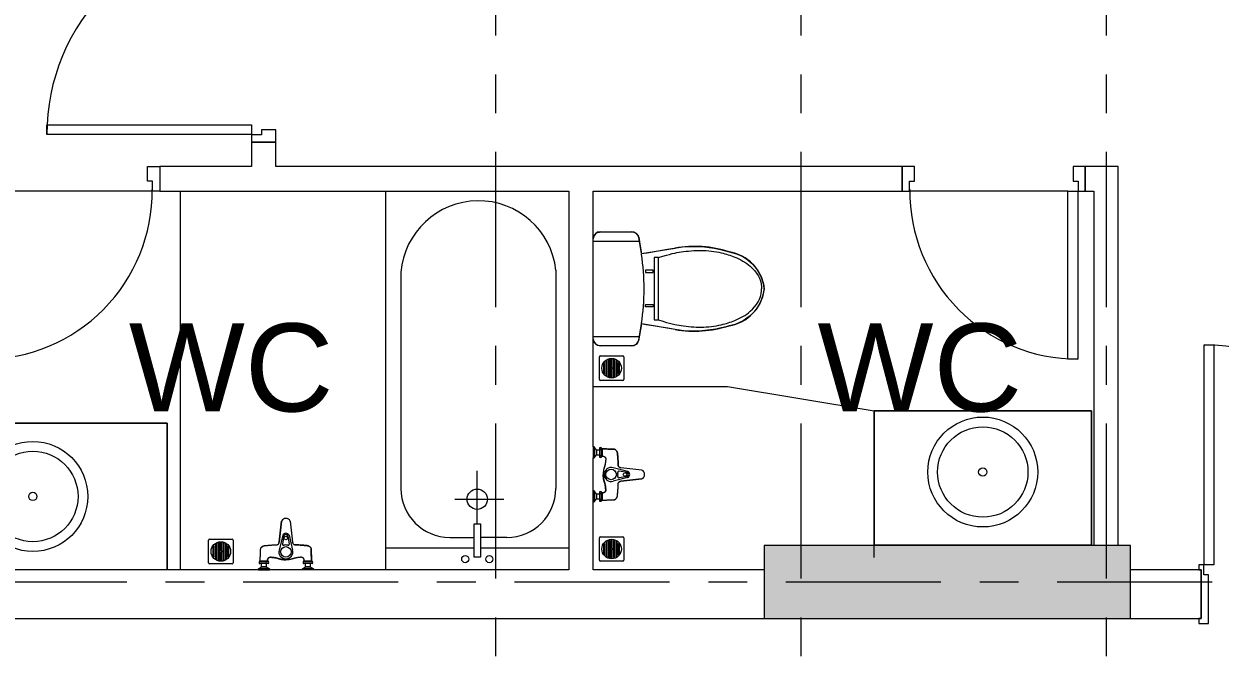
# Model space of a CAD drawing. Header units: millimetres. Extents: x -20144 to 126922, y -42414 to 48263.
# Drawn here: x 6019 to 10917, y 32667 to 35234 of the extents above; entities that cross this region are included whole.
import ezdxf

# ---------------------------------------------------------------- set-up
doc = ezdxf.new("R2010")
doc.units = ezdxf.units.MM
doc.linetypes.add('Grid Line', pattern=[22.225, 12.7, -3.175, 3.175, -3.175])
for name, color, linetype, lineweight in [('CHU', 181, 'Continuous', 5), ('CUA', 31, 'Continuous', 9), ('LC.HA', 8, 'Continuous', 9), ('NET CAT', 3, 'Continuous', 5), ('NET-CAT', 3, 'Continuous', 15), ('NET-THAY', 2, 'Continuous', 9), ('THIET-BI', 44, 'Continuous', 5), ('TRUC', 225, 'Continuous', 5)]:
    doc.layers.add(name, color=color, linetype=linetype, lineweight=lineweight)
doc.styles.add('Arial_2', font='arial.ttf', dxfattribs={"height": 360})

# ---------------------------------------------------------------- blocks, each defined once
blk = doc.blocks.new('CUA VAO CAN HO_0001 - Type 1-1424750-MẶT BẰNG TẦNG 24')
at = {"layer": 'CUA'}
for p, q in [((-549, 1022.3), (-509, 1022.3)), ((-549, 122.3), (-549, 1022.3)), ((-509, 1022.3), (-509, 122.3)), ((712, 522.3), (712, 122.3)), ((752, 522.3), (712, 522.3)), ((752, 122.3), (752, 522.3)), ((-509, 122.3), (-549, 122.3)), ((712, 122.3), (752, 122.3))]:
    blk.add_line(p, q, dxfattribs=at)
at = {"layer": 'CUA', "lineweight": 5}
for p, q in [((-550, 122.3), (-570, 122.3)), ((-570, 122.3), (-570, 102.3)), ((-570, 102.3), (-560, 102.3)), ((-560, 102.3), (-560, -97.7)), ((-550, 81.3), (-550, 122.3)), ((773, 122.3), (753, 122.3)), ((753, 122.3), (753, 81.3)), ((763, -97.7), (763, 102.3)), ((763, 102.3), (773, 102.3)), ((773, 102.3), (773, 122.3)), ((-530, 81.3), (-550, 81.3)), ((-530, -117.7), (-530, 81.3)), ((753, 81.3), (733, 81.3)), ((733, 81.3), (733, -117.7)), ((-560, -97.7), (-570, -97.7)), ((-570, -97.7), (-570, -117.7)), ((773, -97.7), (763, -97.7)), ((773, -117.7), (773, -97.7)), ((-570, -117.7), (-530, -117.7)), ((733, -117.7), (773, -117.7))]:
    blk.add_line(p, q, dxfattribs=at)
for centre, radius, start, end in [((-549, 122.3), 900, 359.5, 90), ((752, 122.3), 400, 90, 180.5)]:
    blk.add_arc(centre, radius, start, end, dxfattribs=at)
blk = doc.blocks.new('CUA WC - Type 1-1365100-MẶT BẰNG TẦNG 24')
at = {"layer": 'CUA', "lineweight": 5}
for p, q in [((-273.5, -52.3), (-273.5, 47.7)), ((-273.5, 47.7), (-223.5, 47.7)), ((-223.5, 47.7), (-223.5, -11.3)), ((426.5, 47.7), (476.5, 47.7)), ((426.5, -11.3), (426.5, 47.7)), ((476.5, 47.7), (476.5, -52.3)), ((-243.5, -11.3), (-243.5, -52.3)), ((-223.5, -11.3), (-243.5, -11.3)), ((446.5, -11.3), (426.5, -11.3)), ((446.5, -52.3), (446.5, -11.3)), ((-243.5, -52.3), (-273.5, -52.3)), ((476.5, -52.3), (446.5, -52.3))]:
    blk.add_line(p, q, dxfattribs=at)
at = {"layer": 'CUA'}
for p, q in [((-202.5, -52.3), (-242.5, -52.3)), ((-242.5, -52.3), (-242.5, -740.3)), ((-202.5, -740.3), (-202.5, -52.3)), ((-242.5, -740.3), (-202.5, -740.3))]:
    blk.add_line(p, q, dxfattribs=at)
at = {"layer": 'CUA', "lineweight": 5}
blk.add_arc((-242.5, -52.3), 688, 270, 0.5, dxfattribs=at)
blk = doc.blocks.new('X-LA3 - X-LA-1425461-MẶT BẰNG TẦNG 24')
at = {"layer": 'THIET-BI'}
for p, q in [((-550, 600), (550, 600)), ((-550, 0), (-550, 600)), ((550, 600), (-550, 600)), ((-550, 600), (-550, 0)), ((550, 600), (550, 0)), ((550, 0), (550, 600))]:
    blk.add_line(p, q, dxfattribs=at)
for radius in [225, 185, 17]:
    blk.add_circle((0, 300), radius, dxfattribs=at)
blk = doc.blocks.new('X-XI2 - X-XI-V22-MẶT BẰNG TẦNG 24')
at = {"layer": 'THIET-BI'}
for p, q in [((-69.9, 676.9), (-49.6, 687.2)), ((-49.6, 687.2), (-19.9, 696.9)), ((-19.9, 696.9), (0, 700.2)), ((0, 700.2), (34.6, 692.9)), ((34.6, 692.9), (60.8, 681.9)), ((-121.7, 628.9), (-100.2, 653.8)), ((-100.2, 653.8), (-87.5, 664.8)), ((-87.5, 664.8), (-69.9, 676.9)), ((60.8, 681.9), (86, 665.9)), ((86, 665.9), (100.2, 653.8)), ((100.2, 653.8), (114.1, 638.9)), ((114.1, 638.9), (131.6, 613.2)), ((-143.5, 587), (-131.8, 612.8)), ((-131.8, 612.8), (-121.7, 628.9)), ((131.6, 613.2), (145.5, 581)), ((-161.1, 520.9), (-151.4, 555.9)), ((-151.4, 555.9), (-143.5, 587)), ((145.5, 581), (151.4, 555.9)), ((151.4, 555.9), (155.1, 543.7)), ((155.1, 543.7), (161.7, 518.5)), ((-169.6, 474.8), (-166.5, 495.3)), ((-166.5, 495.3), (-161.1, 520.9)), ((161.7, 518.5), (165.2, 502.3)), ((165.2, 502.3), (172.5, 446.5)), ((-173.1, 436.1), (-172.5, 446.5)), ((-172.5, 446.5), (-169.6, 474.8)), ((172.5, 446.5), (173.5, 426.5)), ((-173.5, 402.2), (-173.1, 436.1)), ((-172.5, 383), (-173.5, 402.2)), ((173.2, 395.8), (171.6, 371)), ((173.5, 426.5), (173.2, 395.8)), ((-171, 365.1), (-172.5, 383)), ((-168.9, 349), (-171, 365.1)), ((-164.6, 322), (-168.9, 349)), ((171.6, 371), (166.7, 335.2)), ((-143.8, 197.5), (-166.7, 335.2)), ((-143.8, 197.5), (-166.7, 335.2)), ((-161.5, 303.8), (-164.6, 322)), ((-157.7, 280.9), (-161.5, 303.8)), ((166.7, 335.2), (143.8, 197.5)), ((166.7, 335.2), (143.8, 197.5)), ((161.7, 304.9), (157.2, 277.8)), ((166.7, 335.2), (161.7, 304.9)), ((-155.3, 266.3), (-157.7, 280.9)), ((-147.8, 221.1), (-155.3, 266.3)), ((-8.6, 267.8), (-127.7, 267.8)), ((-127.7, 267.8), (-127.7, 249.9)), ((-127.7, 249.9), (127.7, 249.9)), ((-76.6, 245), (-76.6, 213.5)), ((-66.1, 245), (-76.6, 245)), ((-66.1, 213.5), (-66.1, 245)), ((127.7, 267.8), (-8.6, 267.8)), ((64, 245), (74.4, 245)), ((64, 213.5), (64, 245)), ((74.4, 245), (74.4, 213.5)), ((127.7, 249.9), (127.7, 267.8)), ((151.8, 245.3), (146.9, 216.1)), ((157.2, 277.8), (151.8, 245.3)), ((-168, 193.8), (-149.9, 196.6)), ((-149.9, 196.6), (-143.8, 197.5)), ((-143.8, 197.5), (-147.8, 221.1)), ((-76.6, 213.5), (-66.1, 213.5)), ((74.4, 213.5), (64, 213.5)), ((146.9, 216.1), (143.8, 197.5)), ((143.8, 197.5), (212.9, 185.5)), ((-233.2, 157.9), (-232.9, 162.1)), ((-233.2, 29), (-233.2, 157.9)), ((-233.2, 29), (-233.2, 157.9)), ((-233.2, 45), (-233.2, 157.9)), ((-232.9, 162.1), (-231, 169.1)), ((-231, 169.1), (-228, 174.5)), ((-228, 174.5), (-224.2, 178.9)), ((-224.2, 178.9), (-216.9, 183.9)), ((-216.9, 183.9), (-209.4, 186.4)), ((-209.4, 186.4), (-202.4, 187.7)), ((-202.4, 187.7), (-192, 189.7)), ((-194.6, 0.1), (-194.6, 185.7)), ((-192, 189.7), (-184.2, 191.1)), ((-184.2, 191.1), (-168, 193.8)), ((194.6, 0.1), (194.6, 186.1)), ((212.9, 185.5), (220.8, 181.7)), ((220.8, 181.7), (226.5, 176.5)), ((226.5, 176.5), (231.9, 166.7)), ((231.9, 166.7), (233.2, 157.9)), ((233.2, 157.9), (233.2, 29)), ((233.2, 157.9), (233.2, 29)), ((233.2, 157.9), (233.2, 29)), ((-233.2, 33.2), (-233.2, 45)), ((-230.6, 16.8), (-233.2, 33.2)), ((-227.9, 12.2), (-230.6, 16.8)), ((-222, 6.1), (-227.9, 12.2)), ((-212.4, 1.2), (-222, 6.1)), ((-204.7, 0.1), (-212.4, 1.2)), ((215, 2.1), (204.6, 0.1)), ((219.3, 4.2), (215, 2.1)), ((224.8, 8.5), (219.3, 4.2)), ((227.7, 12), (224.8, 8.5)), ((231.6, 19.3), (227.7, 12)), ((233.2, 29), (231.6, 19.3))]:
    blk.add_line(p, q, dxfattribs=at)
for centre, radius, start, end in [((18.2, 529.6), 171.6, 96.0902, 171.1733), ((18.2, 529.6), 171.6, 96.0902, 171.1733), ((-18.2, 529.6), 171.6, 8.8267, 83.9098), ((-18.2, 529.6), 171.6, 8.8267, 83.9098), ((287.1, 414.4), 460.7, 162.1144, 189.9059), ((287.1, 414.4), 460.7, 162.1144, 189.9059), ((-287.1, 414.4), 460.7, 350.0941, 17.8856), ((-287.1, 414.4), 460.7, 350.0941, 17.8856), ((18.1, -960), 1168.8, 97.9652, 101.2238), ((18.1, -960), 1168.8, 97.9652, 101.2238), ((18.1, -960), 1168.8, 90.8367, 97.8553), ((-16, -957.7), 1166.4, 82.2317, 89.1625), ((-18.1, -960), 1168.8, 78.7762, 82.0348), ((-18.1, -960), 1168.8, 78.7762, 82.0348), ((-204.3, 157.9), 29, 100.1401, 180), ((-204.3, 157.9), 29, 100.1401, 180), ((204.3, 157.9), 29, 0, 79.8599), ((204.3, 157.9), 29, 0, 79.8599), ((-204.3, 29), 29, 180, 269.0583), ((-204.3, 29), 29, 180, 269.6713), ((204.3, 29), 29, 270.3287, 360), ((204.3, 29), 29, 270.9417, 0)]:
    blk.add_arc(centre, radius, start, end, dxfattribs=at)
for points in [[(-127.7, 267.8), (-143.4, 315.6), (-152.2, 364.8), (-160.3, 442.2), (-151, 516.8), (-129.6, 585.3), (-93.5, 652), (-37.5, 689.3), (-2.9, 689.4), (0, 689.4)], [(127.7, 267.8), (143.4, 315.6), (152.2, 364.8), (160.3, 442.2), (151, 516.8), (129.6, 585.3), (93.5, 652), (37.5, 689.3), (2.9, 689.4), (0, 689.4)]]:
    blk.add_open_spline(points, degree=3, knots=[12.724379, 12.724379, 12.724379, 12.724379, 75.096459, 151.912755, 228.70098, 282.501534, 351.034079, 439.49288, 447.51098, 447.51098, 447.51098, 447.51098], dxfattribs=at)
blk = doc.blocks.new('X-SEN1 - X-SEN-1425460-MẶT BẰNG TẦNG 24')
at = {"layer": 'THIET-BI'}
for p, q in [((-27.3, 113.1), (-17.5, 199.2)), ((-17.5, 199.2), (-27.3, 113.1)), ((17.5, 199.2), (27.3, 113.1)), ((17.5, 199.2), (27.3, 113.1)), ((-12.9, 141.7), (-27.6, 80.8)), ((-7.7, 139.6), (-13.8, 105.5)), ((7.7, 139.6), (13.8, 105.5)), ((12.9, 141.7), (27.6, 80.8)), ((-112.5, 3.8), (-99.9, 12.6)), ((-112.5, 3.8), (-99.9, 12.6)), ((-112.5, 0), (-112.5, 3.8)), ((-112.5, 3.8), (-112.5, 0)), ((-67.5, 3.8), (-112.5, 3.8)), ((-67.5, 0), (-112.5, 0)), ((-112.5, 0), (-67.5, 0)), ((-107.2, 34.3), (-105.1, 34.3)), ((-107.2, 34.3), (-72.8, 34.3)), ((-99.9, 25.3), (-107.2, 25.3)), ((-72.8, 25.3), (-107.2, 25.3)), ((-105.1, 34.3), (-105.1, 37.2)), ((-105.1, 37.2), (-74.9, 37.2)), ((-105.1, 34.3), (-105.1, 37.2)), ((-74.9, 34.3), (-105.1, 34.3)), ((-99.9, 12.6), (-99.9, 25.3)), ((-99.9, 12.6), (-99.9, 25.3)), ((-99.9, 12.6), (-80.1, 12.6)), ((-80.1, 12.6), (-99.9, 12.6)), ((-80.1, 25.3), (-80.1, 12.6)), ((-72.8, 25.3), (-80.1, 25.3)), ((-80.1, 25.3), (-80.1, 12.6)), ((-80.1, 12.6), (-67.5, 3.8)), ((-80.1, 12.6), (-67.5, 3.8)), ((-74.9, 37.2), (-74.9, 34.3)), ((-74.9, 37.2), (-74.9, 34.3)), ((-74.9, 34.3), (-72.8, 34.3)), ((-67.5, 3.8), (-67.5, 0)), ((-67.5, 0), (-67.5, 3.8)), ((67.5, 3.8), (80.1, 12.6)), ((67.5, 3.8), (80.1, 12.6)), ((67.5, 0), (67.5, 3.8)), ((112.5, 3.8), (67.5, 3.8)), ((67.5, 0), (67.5, 3.8)), ((112.5, 0), (67.5, 0)), ((112.5, 0), (67.5, 0)), ((72.8, 34.3), (74.9, 34.3)), ((72.8, 34.3), (107.2, 34.3)), ((80.1, 25.3), (72.8, 25.3)), ((107.2, 25.3), (72.8, 25.3)), ((74.9, 34.3), (74.9, 37.2)), ((74.9, 37.2), (105.1, 37.2)), ((74.9, 34.3), (74.9, 37.2)), ((105.1, 34.3), (74.9, 34.3)), ((80.1, 12.6), (80.1, 25.3)), ((80.1, 12.6), (80.1, 25.3)), ((99.9, 12.6), (80.1, 12.6)), ((80.1, 12.6), (99.9, 12.6)), ((99.9, 12.6), (80.1, 12.6)), ((99.9, 25.3), (99.9, 12.6)), ((107.2, 25.3), (99.9, 25.3)), ((99.9, 25.3), (99.9, 12.6)), ((99.9, 12.6), (112.5, 3.8)), ((99.9, 12.6), (112.5, 3.8)), ((105.1, 37.2), (105.1, 34.3)), ((105.1, 37.2), (105.1, 34.3)), ((105.1, 34.3), (107.2, 34.3)), ((112.5, 3.8), (112.5, 0)), ((112.5, 3.8), (112.5, 0))]:
    blk.add_line(p, q, dxfattribs=at)
for centre, radius in [((0, 130.1), 7.2), ((0, 73.2), 21.5)]:
    blk.add_circle(centre, radius, dxfattribs=at)
for centre, radius, start, end in [((0, 191), 19.3, 25.0481, 154.9519), ((0, 191), 19.3, 25.0481, 154.9519), ((0, 134.7), 14.7, 28.4144, 151.5856), ((-9.4, 104.7), 4.5, 169.8444, 285.9297), ((-0.4, 73.2), 28.3, 89.2517, 105.9297), ((0, 136.6), 8.24, 21.1294, 158.8706), ((0.4, 73.2), 28.3, 74.0703, 90.7483), ((9.4, 104.7), 4.5, 254.0703, 10.1556), ((-0.4, 73.2), 28.3, 164.3307, 270.7483), ((0.4, 73.2), 28.3, 269.2517, 15.6693), ((-102.9, 29.8), 6.9, 148.0246, 211.9754), ((-102.9, 29.8), 6.9, 148.0246, 211.9754), ((-107.2, 32.5), 1.8, 90, 148.0246), ((-107.2, 32.5), 1.8, 90, 148.0246), ((-107.2, 27.1), 1.8, 211.9754, 270), ((-107.2, 27.1), 1.8, 211.9754, 270), ((-112.5, 29.8), 6.9, 319.2845, 40.7155), ((-94.4, 29.8), 6.9, 139.2845, 220.7155), ((-85.4, 29.8), 6.9, 319.2845, 40.7155), ((-67.5, 29.8), 6.9, 139.2845, 220.7155), ((-72.8, 32.5), 1.8, 31.9754, 90), ((-72.8, 32.5), 1.8, 31.9754, 90), ((-72.8, 27.1), 1.8, 270, 328.0246), ((-72.8, 27.1), 1.8, 270, 328.0246), ((-77.1, 29.8), 6.9, 328.0246, 31.9754), ((-77.1, 29.8), 6.9, 328.0246, 31.9754), ((77.1, 29.8), 6.9, 148.0246, 211.9754), ((77.1, 29.8), 6.9, 148.0246, 211.9754), ((72.8, 32.5), 1.8, 90, 148.0246), ((72.8, 32.5), 1.8, 90, 148.0246), ((72.8, 27.1), 1.8, 211.9754, 270), ((72.8, 27.1), 1.8, 211.9754, 270), ((67.5, 29.8), 6.9, 319.2845, 40.7155), ((85.6, 29.8), 6.9, 139.2845, 220.7155), ((94.6, 29.8), 6.9, 319.2845, 40.7155), ((112.5, 29.8), 6.9, 139.2845, 220.7155), ((107.2, 32.5), 1.8, 31.9754, 90), ((107.2, 32.5), 1.8, 31.9754, 90), ((107.2, 27.1), 1.8, 270, 328.0246), ((107.2, 27.1), 1.8, 270, 328.0246), ((102.9, 29.8), 6.9, 328.0246, 31.9754), ((102.9, 29.8), 6.9, 328.0246, 31.9754)]:
    blk.add_arc(centre, radius, start, end, dxfattribs=at)
for points, knots in [([(-105.1, 37.2), (-105.1, 39.1), (-104.9, 42.9), (-104.6, 50.4), (-104.3, 58), (-104.1, 65.5), (-103.9, 70.3), (-103.8, 73.6), (-103.7, 75.5), (-103.7, 76.9), (-103.6, 78.3), (-103.6, 79.5), (-103.6, 80.5), (-103.6, 81.2), (-103.5, 81.8), (-103.5, 82.3), (-103.5, 82.7), (-103.4, 83.3), (-103.3, 84.3), (-103.2, 85.5), (-103.1, 86.6), (-102.8, 87.6), (-102.6, 88.2), (-102.3, 88.9), (-101.9, 89.7), (-101.3, 90.8), (-100.4, 91.9), (-99.2, 93.4), (-97.8, 94.7), (-96.2, 95.8), (-95, 96.6), (-93.7, 97.2), (-92.4, 97.7), (-91.2, 98.1), (-90.3, 98.4), (-89.7, 98.5), (-89.3, 98.6), (-88.8, 98.7), (-88, 98.8), (-86.8, 99), (-85.6, 99.1), (-84.7, 99.1), (-84, 99.2), (-83.3, 99.3), (-82.3, 99.4), (-81.2, 99.5), (-79.7, 99.6), (-76.9, 99.8), (-72.8, 100.2), (-67.2, 100.7), (-61.6, 101.2), (-56, 101.5), (-51.7, 101.8), (-48.8, 101.9), (-47.3, 101.9), (-46.1, 101.9), (-45.1, 102), (-44.4, 102), (-43.6, 102), (-42.6, 102), (-41.4, 102), (-40.1, 102), (-39.3, 102.1), (-38.8, 102.1), (-38.5, 102.2), (-38.1, 102.2), (-37.6, 102.3), (-36.8, 102.4), (-35.6, 102.6), (-34.3, 103), (-33.2, 103.5), (-32.5, 104), (-31.7, 104.6), (-30.5, 105.7), (-29, 107.6), (-27.9, 110.1), (-27.4, 112), (-27.3, 113.1)], [-1, -1, -1, -1, -0.958333, -0.916667, -0.833333, -0.791667, -0.75, -0.729167, -0.71875, -0.708333, -0.697917, -0.6875, -0.682292, -0.677083, -0.671875, -0.669271, -0.666667, -0.661458, -0.65625, -0.645833, -0.635417, -0.630208, -0.625, -0.619792, -0.614583, -0.604167, -0.59375, -0.583333, -0.5625, -0.552083, -0.541667, -0.53125, -0.520833, -0.510417, -0.505208, -0.5, -0.497396, -0.494792, -0.489583, -0.479167, -0.46875, -0.463542, -0.458333, -0.453125, -0.447917, -0.4375, -0.427083, -0.416667, -0.375, -0.333333, -0.291667, -0.25, -0.208333, -0.197917, -0.1875, -0.177083, -0.171875, -0.166667, -0.161458, -0.15625, -0.145833, -0.135417, -0.130208, -0.127604, -0.125, -0.122396, -0.119792, -0.114583, -0.104167, -0.09375, -0.083333, -0.078125, -0.072917, -0.0625, -0.041667, -0.020833, 0, 0, 0, 0]), ([(-105.1, 37.2), (-104.5, 52.3), (-103.9, 68.7), (-103.3, 87.5), (-99.6, 93.9), (-92.4, 98.5), (-72.6, 100.1), (-54, 102.2), (-33.9, 102), (-28.7, 107.4), (-27.8, 111), (-27.3, 113.1)], [0, 0, 0, 0, 45.441328, 49.333631, 56.110562, 66.562664, 73.682324, 114.966912, 125.570438, 129.900151, 136.284558, 136.284558, 136.284558, 136.284558]), ([(27.3, 113.1), (27.4, 112), (27.9, 110.1), (29, 107.6), (30.5, 105.7), (31.7, 104.6), (32.5, 104), (33.2, 103.5), (34.3, 103), (35.6, 102.6), (36.8, 102.4), (37.6, 102.3), (38.1, 102.2), (38.5, 102.2), (38.8, 102.1), (39.3, 102.1), (40.1, 102), (41.4, 102), (42.6, 102), (43.6, 102), (44.4, 102), (45.1, 102), (46.1, 101.9), (47.3, 101.9), (48.8, 101.9), (51.7, 101.8), (56, 101.5), (61.6, 101.2), (67.2, 100.7), (72.8, 100.2), (76.9, 99.8), (79.7, 99.6), (81.2, 99.5), (82.3, 99.4), (83.3, 99.3), (84, 99.2), (84.7, 99.1), (85.6, 99.1), (86.8, 99), (88, 98.8), (88.9, 98.7), (89.6, 98.5), (90.3, 98.4), (91.2, 98.1), (92.4, 97.7), (93.7, 97.2), (95, 96.6), (96.2, 95.8), (97.4, 95), (98.5, 94), (99.5, 93), (100.4, 91.9), (101.3, 90.8), (101.9, 89.7), (102.3, 88.9), (102.6, 88.2), (102.8, 87.6), (103.1, 86.6), (103.2, 85.7), (103.3, 84.8), (103.4, 84.1), (103.4, 83.5), (103.4, 83), (103.5, 82.5), (103.5, 81.9), (103.6, 81), (103.6, 79.8), (103.6, 78.3), (103.7, 76.9), (103.7, 75.5), (103.8, 73.6), (103.9, 68.4), (104.2, 61.7), (104.5, 54.2), (104.7, 48.5), (104.9, 42.9), (105.1, 39.1), (105.1, 37.2)], [-1, -1, -1, -1, -0.979167, -0.958333, -0.9375, -0.927083, -0.921875, -0.916667, -0.90625, -0.895833, -0.885417, -0.880208, -0.877604, -0.875, -0.872396, -0.869792, -0.864583, -0.854167, -0.84375, -0.838542, -0.833333, -0.828125, -0.822917, -0.8125, -0.802083, -0.791667, -0.75, -0.708333, -0.666667, -0.625, -0.583333, -0.572917, -0.5625, -0.552083, -0.546875, -0.541667, -0.536458, -0.53125, -0.520833, -0.510417, -0.505208, -0.5, -0.494792, -0.489583, -0.479167, -0.46875, -0.458333, -0.447917, -0.4375, -0.427083, -0.416667, -0.40625, -0.395833, -0.385417, -0.380208, -0.375, -0.369792, -0.364583, -0.354167, -0.348958, -0.34375, -0.338542, -0.335938, -0.333333, -0.328125, -0.322917, -0.3125, -0.302083, -0.291667, -0.28125, -0.270833, -0.25, -0.166667, -0.125, -0.083333, -0.041667, 0, 0, 0, 0]), ([(105.1, 37.2), (104.5, 52.3), (103.9, 68.7), (103.3, 87.5), (99.6, 93.9), (92.4, 98.5), (72.6, 100.1), (54, 102.2), (33.9, 102), (28.7, 107.4), (27.8, 111), (27.3, 113.1)], [0, 0, 0, 0, 45.441328, 49.333631, 56.110562, 66.562664, 73.682324, 114.966912, 125.570438, 129.900151, 136.284558, 136.284558, 136.284558, 136.284558]), ([(-74.9, 37.2), (-74.9, 39.9), (-75, 44.9), (-67.9, 51.6), (-55.3, 50.7), (-39.4, 48.7), (-24.4, 43.4), (-11.8, 40.7), (0, 41)], [0, 0, 0, 0, 8.475038, 15.961674, 29.255673, 47.963091, 70.422589, 93.837243, 93.837243, 93.837243, 93.837243]), ([(0, 41), (-2, 40.9), (-5.6, 40.9), (-10.3, 41.2), (-14.4, 41.6), (-18, 42.2), (-21.2, 42.9), (-24.2, 43.7), (-27.1, 44.6), (-30, 45.4), (-32.9, 46.3), (-35.8, 47.2), (-38.8, 47.9), (-41.8, 48.6), (-45.1, 49.2), (-48.4, 49.8), (-51.8, 50.2), (-54.8, 50.5), (-56.9, 50.7), (-58.1, 50.8), (-59, 50.9), (-59.9, 51), (-60.8, 51), (-61.5, 51), (-62.1, 51), (-62.6, 51), (-63, 51), (-63.6, 51), (-64.4, 50.9), (-65.1, 50.8), (-65.7, 50.7), (-66.1, 50.6), (-66.5, 50.5), (-67.1, 50.4), (-68.1, 50.1), (-69.1, 49.6), (-70.1, 49), (-71.1, 48.3), (-72, 47.4), (-72.8, 46.6), (-73.3, 45.8), (-73.8, 45.1), (-74.1, 44.3), (-74.4, 43.5), (-74.6, 42.6), (-74.7, 41.9), (-74.8, 41.3), (-74.8, 40.9), (-74.9, 40.4), (-74.9, 39.8), (-74.9, 38.8), (-74.9, 37.9), (-74.9, 37.2)], [-1, -1, -1, -1, -0.958333, -0.916667, -0.875, -0.833333, -0.791667, -0.75, -0.708333, -0.666667, -0.625, -0.583333, -0.541667, -0.5, -0.458333, -0.416667, -0.375, -0.333333, -0.3125, -0.302083, -0.291667, -0.28125, -0.270833, -0.260417, -0.255208, -0.25, -0.244792, -0.239583, -0.229167, -0.21875, -0.213542, -0.208333, -0.203125, -0.197917, -0.1875, -0.166667, -0.15625, -0.145833, -0.125, -0.114583, -0.104167, -0.09375, -0.083333, -0.072917, -0.0625, -0.052083, -0.046875, -0.041667, -0.036458, -0.03125, -0.020833, 0, 0, 0, 0]), ([(74.9, 37.2), (74.9, 39.9), (75, 44.9), (67.9, 51.6), (55.3, 50.7), (39.4, 48.7), (24.4, 43.4), (11.8, 40.7), (0, 41)], [0, 0, 0, 0, 8.475038, 15.961674, 29.255673, 47.963091, 70.422589, 93.837243, 93.837243, 93.837243, 93.837243]), ([(74.9, 37.2), (74.9, 37.9), (74.9, 38.8), (74.9, 39.8), (74.9, 40.4), (74.8, 40.9), (74.8, 41.3), (74.7, 41.9), (74.6, 42.6), (74.4, 43.5), (74.2, 44.1), (73.9, 44.7), (73.7, 45.2), (73.3, 45.8), (72.8, 46.6), (72, 47.4), (71.1, 48.3), (70.1, 49), (69.1, 49.6), (68.1, 50.1), (67.1, 50.4), (66.5, 50.5), (66.1, 50.6), (65.7, 50.7), (65.1, 50.8), (64.4, 50.9), (63.6, 51), (63, 51), (62.4, 51), (61.7, 51), (60.8, 51), (59.9, 51), (59, 50.9), (58.1, 50.8), (56.9, 50.7), (54.8, 50.5), (51.8, 50.2), (48.4, 49.8), (45.1, 49.2), (41.8, 48.6), (38.8, 47.9), (35.8, 47.2), (32.9, 46.3), (30, 45.4), (27.1, 44.6), (24.2, 43.7), (21.2, 42.9), (18, 42.2), (14.4, 41.6), (10.3, 41.2), (5.6, 40.9), (2, 40.9), (0, 41)], [-1, -1, -1, -1, -0.979167, -0.96875, -0.963542, -0.958333, -0.953125, -0.947917, -0.9375, -0.927083, -0.916667, -0.911458, -0.90625, -0.895833, -0.885417, -0.875, -0.854167, -0.84375, -0.833333, -0.8125, -0.802083, -0.796875, -0.791667, -0.786458, -0.78125, -0.770833, -0.760417, -0.755208, -0.75, -0.739583, -0.729167, -0.71875, -0.708333, -0.697917, -0.6875, -0.666667, -0.625, -0.583333, -0.541667, -0.5, -0.458333, -0.416667, -0.375, -0.333333, -0.291667, -0.25, -0.208333, -0.166667, -0.125, -0.083333, -0.041667, 0, 0, 0, 0])]:
    blk.add_open_spline(points, degree=3, knots=knots, dxfattribs=at)
blk = doc.blocks.new('X-BON TAM1 - X-BON TAM 1500-1425463-MẶT BẰNG TẦNG 24')
at = {"layer": 'THIET-BI'}
for p, q in [((-375, 9.9), (-375, 1559.9)), ((-375, 9.9), (-375, 1559.9)), ((375, 1560), (375, 9.9)), ((375, 1560), (375, 9.9)), ((-312.7, 1227.8), (-312.7, 342.6)), ((321.7, 1236.1), (321.7, 342.6)), ((0, 198.5), (0, 415.4)), ((-91.8, 298.7), (108.5, 298.7)), ((-12.9, 198.5), (12.9, 198.5)), ((-12.9, 61.4), (-12.9, 198.5)), ((12.9, 198.5), (12.9, 61.4)), ((-375, 100), (-12.9, 100)), ((-112.7, 142.6), (-12.9, 142.6)), ((121.7, 142.6), (12.9, 142.6)), ((12.9, 100), (375, 100)), ((12.9, 61.4), (-12.9, 61.4))]:
    blk.add_line(p, q, dxfattribs=at)
for centre, radius in [((0, 298.7), 41.7), ((-49.4, 53.5), 14.5), ((49.4, 53.5), 14.5)]:
    blk.add_circle(centre, radius, dxfattribs=at)
for centre, radius, start, end in [((4.9, 1201.3), 318.7, 6.2649, 175.2417), ((-112.7, 342.6), 200, 180, 270), ((121.7, 342.6), 200, 270, 0)]:
    blk.add_arc(centre, radius, start, end, dxfattribs=at)
blk = doc.blocks.new('CUA PHONG NGU - Type 1-1365721-MẶT BẰNG TẦNG 24')
at = {"layer": 'CUA'}
for p, q in [((-317.5, 890.3), (-277.5, 890.3)), ((-317.5, 52.3), (-317.5, 890.3)), ((-277.5, 890.3), (-277.5, 52.3)), ((-277.5, 52.3), (-317.5, 52.3))]:
    blk.add_line(p, q, dxfattribs=at)
at = {"layer": 'CUA', "lineweight": 5}
for p, q in [((-318.5, 52.3), (-348.5, 52.3)), ((-348.5, 52.3), (-348.5, -47.7)), ((-318.5, 11.3), (-318.5, 52.3)), ((551.5, 52.3), (521.5, 52.3)), ((521.5, 52.3), (521.5, 11.3)), ((551.5, -47.7), (551.5, 52.3)), ((-298.5, 11.3), (-318.5, 11.3)), ((-298.5, -47.7), (-298.5, 11.3)), ((521.5, 11.3), (501.5, 11.3)), ((501.5, 11.3), (501.5, -47.7)), ((-348.5, -47.7), (-298.5, -47.7)), ((501.5, -47.7), (551.5, -47.7))]:
    blk.add_line(p, q, dxfattribs=at)
blk.add_arc((-317.5, 52.3), 838, 359.5, 90, dxfattribs=at)
blk = doc.blocks.new('X-LA3 - X-LA-1425464-MẶT BẰNG TẦNG 24')
at = {"layer": 'THIET-BI'}
for p, q in [((445, 0), (-445, 0)), ((-445, 0), (-445, -550)), ((-445, -550), (-445, 0)), ((-445, 0), (445, 0)), ((445, -550), (445, 0)), ((445, 0), (445, -550)), ((-445, -550), (445, -550)), ((445, -550), (-445, -550))]:
    blk.add_line(p, q, dxfattribs=at)
for radius in [225, 185, 17]:
    blk.add_circle((0, -300), radius, dxfattribs=at)
blk = doc.blocks.new('CUA WC - Type 1-1365096-MẶT BẰNG TẦNG 24')
at = {"layer": 'CUA'}
for p, q in [((-242.5, 740.3), (-202.5, 740.3)), ((-242.5, 52.3), (-242.5, 740.3)), ((-202.5, 740.3), (-202.5, 52.3)), ((-202.5, 52.3), (-242.5, 52.3))]:
    blk.add_line(p, q, dxfattribs=at)
at = {"layer": 'CUA', "lineweight": 5}
for p, q in [((-243.5, 52.3), (-273.5, 52.3)), ((-273.5, 52.3), (-273.5, -47.7)), ((-243.5, 11.3), (-243.5, 52.3)), ((476.5, 52.3), (446.5, 52.3)), ((446.5, 52.3), (446.5, 11.3)), ((476.5, -47.7), (476.5, 52.3)), ((-223.5, 11.3), (-243.5, 11.3)), ((-223.5, -47.7), (-223.5, 11.3)), ((446.5, 11.3), (426.5, 11.3)), ((426.5, 11.3), (426.5, -47.7)), ((-273.5, -47.7), (-223.5, -47.7)), ((426.5, -47.7), (476.5, -47.7))]:
    blk.add_line(p, q, dxfattribs=at)
blk.add_arc((-242.5, 52.3), 688, 359.5, 90, dxfattribs=at)
blk = doc.blocks.new('X-SEN1 - X-SEN-1404906-MẶT BẰNG TẦNG 24')
at = {"layer": 'THIET-BI'}
for p, q in [((-67.5, 0), (-112.5, 0)), ((-112.5, 0), (-112.5, -3.8)), ((-112.5, 0), (-67.5, 0)), ((-112.5, -3.8), (-112.5, 0)), ((-67.5, -3.8), (-67.5, 0)), ((-67.5, 0), (-67.5, -3.8)), ((112.5, 0), (67.5, 0)), ((67.5, 0), (67.5, -3.8)), ((67.5, 0), (67.5, -3.8)), ((112.5, 0), (67.5, 0)), ((112.5, -3.8), (112.5, 0)), ((112.5, -3.8), (112.5, 0)), ((-112.5, -3.8), (-99.9, -12.6)), ((-67.5, -3.8), (-112.5, -3.8)), ((-112.5, -3.8), (-99.9, -12.6)), ((-99.9, -25.3), (-107.2, -25.3)), ((-72.8, -25.3), (-107.2, -25.3)), ((-107.2, -34.3), (-105.1, -34.3)), ((-107.2, -34.3), (-72.8, -34.3)), ((-105.1, -34.3), (-105.1, -37.2)), ((-105.1, -34.3), (-105.1, -37.2)), ((-74.9, -34.3), (-105.1, -34.3)), ((-105.1, -37.2), (-74.9, -37.2)), ((-99.9, -12.6), (-99.9, -25.3)), ((-99.9, -12.6), (-80.1, -12.6)), ((-80.1, -12.6), (-99.9, -12.6)), ((-99.9, -12.6), (-99.9, -25.3)), ((-80.1, -12.6), (-67.5, -3.8)), ((-80.1, -12.6), (-67.5, -3.8)), ((-80.1, -25.3), (-80.1, -12.6)), ((-80.1, -25.3), (-80.1, -12.6)), ((-72.8, -25.3), (-80.1, -25.3)), ((-74.9, -37.2), (-74.9, -34.3)), ((-74.9, -34.3), (-72.8, -34.3)), ((-74.9, -37.2), (-74.9, -34.3)), ((67.5, -3.8), (80.1, -12.6)), ((112.5, -3.8), (67.5, -3.8)), ((67.5, -3.8), (80.1, -12.6)), ((80.1, -25.3), (72.8, -25.3)), ((107.2, -25.3), (72.8, -25.3)), ((72.8, -34.3), (74.9, -34.3)), ((72.8, -34.3), (107.2, -34.3)), ((74.9, -34.3), (74.9, -37.2)), ((74.9, -34.3), (74.9, -37.2)), ((105.1, -34.3), (74.9, -34.3)), ((74.9, -37.2), (105.1, -37.2)), ((80.1, -12.6), (80.1, -25.3)), ((99.9, -12.6), (80.1, -12.6)), ((80.1, -12.6), (99.9, -12.6)), ((99.9, -12.6), (80.1, -12.6)), ((80.1, -12.6), (80.1, -25.3)), ((99.9, -12.6), (112.5, -3.8)), ((99.9, -12.6), (112.5, -3.8)), ((99.9, -25.3), (99.9, -12.6)), ((99.9, -25.3), (99.9, -12.6)), ((107.2, -25.3), (99.9, -25.3)), ((105.1, -37.2), (105.1, -34.3)), ((105.1, -34.3), (107.2, -34.3)), ((105.1, -37.2), (105.1, -34.3)), ((-12.9, -141.7), (-27.6, -80.8)), ((12.9, -141.7), (27.6, -80.8)), ((-27.3, -113.1), (-17.5, -199.2)), ((-17.5, -199.2), (-27.3, -113.1)), ((-7.7, -139.6), (-13.8, -105.5)), ((7.7, -139.6), (13.8, -105.5)), ((17.5, -199.2), (27.3, -113.1)), ((17.5, -199.2), (27.3, -113.1))]:
    blk.add_line(p, q, dxfattribs=at)
for centre, radius in [((0, -73.2), 21.5), ((0, -130.1), 7.2)]:
    blk.add_circle(centre, radius, dxfattribs=at)
for centre, radius, start, end in [((-102.9, -29.8), 6.9, 148.0246, 211.9754), ((-102.9, -29.8), 6.9, 148.0246, 211.9754), ((-107.2, -27.1), 1.8, 90, 148.0246), ((-107.2, -27.1), 1.8, 90, 148.0246), ((-107.2, -32.5), 1.8, 211.9754, 270), ((-107.2, -32.5), 1.8, 211.9754, 270), ((-112.5, -29.8), 6.9, 319.2845, 40.7155), ((-94.4, -29.8), 6.9, 139.2845, 220.7155), ((-85.4, -29.8), 6.9, 319.2845, 40.7155), ((-67.5, -29.8), 6.9, 139.2845, 220.7155), ((-72.8, -27.1), 1.8, 31.9754, 90), ((-72.8, -27.1), 1.8, 31.9754, 90), ((-72.8, -32.5), 1.8, 270, 328.0246), ((-72.8, -32.5), 1.8, 270, 328.0246), ((-77.1, -29.8), 6.9, 328.0246, 31.9754), ((-77.1, -29.8), 6.9, 328.0246, 31.9754), ((-0.4, -73.2), 28.3, 89.2517, 195.6693), ((0.4, -73.2), 28.3, 344.3307, 90.7483), ((77.1, -29.8), 6.9, 148.0246, 211.9754), ((77.1, -29.8), 6.9, 148.0246, 211.9754), ((72.8, -27.1), 1.8, 90, 148.0246), ((72.8, -27.1), 1.8, 90, 148.0246), ((72.8, -32.5), 1.8, 211.9754, 270), ((72.8, -32.5), 1.8, 211.9754, 270), ((67.5, -29.8), 6.9, 319.2845, 40.7155), ((85.6, -29.8), 6.9, 139.2845, 220.7155), ((94.6, -29.8), 6.9, 319.2845, 40.7155), ((112.5, -29.8), 6.9, 139.2845, 220.7155), ((107.2, -27.1), 1.8, 31.9754, 90), ((107.2, -27.1), 1.8, 31.9754, 90), ((107.2, -32.5), 1.8, 270, 328.0246), ((107.2, -32.5), 1.8, 270, 328.0246), ((102.9, -29.8), 6.9, 328.0246, 31.9754), ((102.9, -29.8), 6.9, 328.0246, 31.9754), ((-9.4, -104.7), 4.5, 74.0703, 190.1556), ((0, -134.7), 14.7, 208.4144, 331.5856), ((-0.4, -73.2), 28.3, 254.0703, 270.7483), ((0, -136.6), 8.24, 201.1294, 338.8706), ((0.4, -73.2), 28.3, 269.2517, 285.9297), ((9.4, -104.7), 4.5, 349.8444, 105.9297), ((0, -191), 19.3, 205.0481, 334.9519), ((0, -191), 19.3, 205.0481, 334.9519)]:
    blk.add_arc(centre, radius, start, end, dxfattribs=at)
for points, knots in [([(-105.1, -37.2), (-105.1, -39.1), (-104.9, -42.9), (-104.7, -48.5), (-104.5, -54.2), (-104.2, -61.7), (-103.9, -68.4), (-103.8, -73.6), (-103.7, -75.5), (-103.7, -76.7), (-103.6, -77.6), (-103.6, -78.6), (-103.6, -79.8), (-103.6, -81), (-103.5, -81.8), (-103.5, -82.3), (-103.5, -82.6), (-103.4, -83), (-103.4, -83.5), (-103.3, -84.3), (-103.2, -85.5), (-103.1, -86.6), (-102.8, -87.6), (-102.6, -88.2), (-102.3, -88.9), (-101.9, -89.7), (-101.3, -90.8), (-100.6, -91.7), (-100, -92.5), (-99, -93.6), (-97.8, -94.7), (-96.2, -95.8), (-95, -96.6), (-93.7, -97.2), (-92.4, -97.7), (-91.2, -98.1), (-90.3, -98.4), (-89.6, -98.5), (-88.9, -98.7), (-88, -98.8), (-86.8, -99), (-85.6, -99.1), (-84.7, -99.1), (-84, -99.2), (-83.3, -99.3), (-82.3, -99.4), (-81.2, -99.5), (-79.7, -99.6), (-77.9, -99.8), (-75.5, -100), (-72.8, -100.2), (-70, -100.5), (-66.3, -100.8), (-61.6, -101.2), (-56, -101.5), (-51.7, -101.8), (-48.8, -101.9), (-47.3, -101.9), (-46.1, -101.9), (-45.1, -102), (-44.4, -102), (-43.6, -102), (-42.6, -102), (-41.4, -102), (-40.1, -102), (-39.3, -102.1), (-38.8, -102.1), (-38.5, -102.2), (-38.1, -102.2), (-37.6, -102.3), (-36.8, -102.4), (-35.6, -102.6), (-34.3, -103), (-33.2, -103.5), (-32.5, -104), (-31.7, -104.6), (-30.5, -105.7), (-29, -107.6), (-27.9, -110.1), (-27.4, -112), (-27.3, -113.1)], [0, 0, 0, 0, 0.041667, 0.083333, 0.125, 0.166667, 0.25, 0.270833, 0.28125, 0.291667, 0.296875, 0.302083, 0.3125, 0.322917, 0.328125, 0.330729, 0.333333, 0.335938, 0.338542, 0.34375, 0.354167, 0.364583, 0.369792, 0.375, 0.380208, 0.385417, 0.395833, 0.40625, 0.411458, 0.416667, 0.4375, 0.447917, 0.458333, 0.46875, 0.479167, 0.489583, 0.494792, 0.5, 0.505208, 0.510417, 0.520833, 0.53125, 0.536458, 0.541667, 0.546875, 0.552083, 0.5625, 0.572917, 0.583333, 0.604167, 0.625, 0.645833, 0.666667, 0.708333, 0.75, 0.791667, 0.802083, 0.8125, 0.822917, 0.828125, 0.833333, 0.838542, 0.84375, 0.854167, 0.864583, 0.869792, 0.872396, 0.875, 0.877604, 0.880208, 0.885417, 0.895833, 0.90625, 0.916667, 0.921875, 0.927083, 0.9375, 0.958333, 0.979167, 1, 1, 1, 1]), ([(-105.1, -37.2), (-104.5, -52.3), (-103.9, -68.7), (-103.3, -87.5), (-99.6, -93.9), (-92.4, -98.5), (-72.6, -100.1), (-54, -102.2), (-33.9, -102), (-28.7, -107.4), (-27.8, -111), (-27.3, -113.1)], [0, 0, 0, 0, 45.441328, 49.333631, 56.110562, 66.562664, 73.682324, 114.966912, 125.570438, 129.900151, 136.284558, 136.284558, 136.284558, 136.284558]), ([(0, -41), (-2, -40.9), (-5.6, -40.9), (-10.3, -41.2), (-14.4, -41.6), (-18, -42.2), (-21.2, -42.9), (-24.2, -43.7), (-27.1, -44.6), (-30, -45.4), (-32.9, -46.3), (-35.8, -47.2), (-38.8, -47.9), (-41.8, -48.6), (-45.1, -49.2), (-48.4, -49.8), (-51.8, -50.2), (-54.8, -50.5), (-56.9, -50.7), (-58.1, -50.8), (-59, -50.9), (-59.9, -51), (-60.8, -51), (-61.7, -51), (-62.4, -51), (-63, -51), (-63.6, -51), (-64.4, -50.9), (-65.1, -50.8), (-65.7, -50.7), (-66.1, -50.6), (-66.5, -50.5), (-67.1, -50.4), (-68.1, -50.1), (-69.1, -49.6), (-70.1, -49), (-71.1, -48.3), (-72, -47.4), (-72.8, -46.6), (-73.3, -45.8), (-73.8, -45.1), (-74.1, -44.3), (-74.4, -43.5), (-74.6, -42.6), (-74.7, -41.9), (-74.8, -41.3), (-74.8, -40.9), (-74.9, -40.4), (-74.9, -39.8), (-74.9, -38.8), (-74.9, -37.9), (-74.9, -37.2)], [0, 0, 0, 0, 0.041667, 0.083333, 0.125, 0.166667, 0.208333, 0.25, 0.291667, 0.333333, 0.375, 0.416667, 0.458333, 0.5, 0.541667, 0.583333, 0.625, 0.666667, 0.6875, 0.697917, 0.708333, 0.71875, 0.729167, 0.739583, 0.75, 0.755208, 0.760417, 0.770833, 0.78125, 0.786458, 0.791667, 0.796875, 0.802083, 0.8125, 0.833333, 0.84375, 0.854167, 0.875, 0.885417, 0.895833, 0.90625, 0.916667, 0.927083, 0.9375, 0.947917, 0.953125, 0.958333, 0.963542, 0.96875, 0.979167, 1, 1, 1, 1]), ([(-74.9, -37.2), (-74.9, -39.9), (-75, -44.9), (-67.9, -51.6), (-55.3, -50.7), (-39.4, -48.7), (-24.4, -43.4), (-11.8, -40.7), (0, -41)], [0, 0, 0, 0, 8.475038, 15.961674, 29.255673, 47.963091, 70.422589, 93.837243, 93.837243, 93.837243, 93.837243]), ([(74.9, -37.2), (74.9, -37.9), (74.9, -38.8), (74.9, -39.8), (74.9, -40.4), (74.8, -40.9), (74.8, -41.3), (74.7, -41.9), (74.6, -42.6), (74.4, -43.3), (74.3, -43.9), (74.1, -44.4), (73.8, -45.1), (73.3, -45.8), (72.8, -46.6), (72, -47.4), (71.1, -48.3), (70.1, -49), (69.1, -49.6), (68.1, -50.1), (67.1, -50.4), (66.5, -50.5), (66.1, -50.6), (65.7, -50.7), (65.1, -50.8), (64.4, -50.9), (63.5, -51), (62.7, -51), (62.1, -51), (61.5, -51), (60.8, -51), (59.9, -51), (59, -50.9), (58.1, -50.8), (56.9, -50.7), (54.8, -50.5), (51.8, -50.2), (47.2, -49.6), (41.8, -48.7), (36.8, -47.4), (32.9, -46.3), (30, -45.4), (27.1, -44.6), (24.2, -43.7), (21.2, -42.9), (18, -42.2), (14.4, -41.6), (10.3, -41.2), (5.6, -40.9), (2, -40.9), (0, -41)], [0, 0, 0, 0, 0.020833, 0.03125, 0.036458, 0.041667, 0.046875, 0.052083, 0.0625, 0.072917, 0.078125, 0.083333, 0.09375, 0.104167, 0.114583, 0.125, 0.145833, 0.15625, 0.166667, 0.1875, 0.197917, 0.203125, 0.208333, 0.213542, 0.21875, 0.229167, 0.239583, 0.25, 0.255208, 0.260417, 0.270833, 0.28125, 0.291667, 0.302083, 0.3125, 0.333333, 0.375, 0.416667, 0.5, 0.583333, 0.625, 0.666667, 0.708333, 0.75, 0.791667, 0.833333, 0.875, 0.916667, 0.958333, 1, 1, 1, 1]), ([(74.9, -37.2), (74.9, -39.9), (75, -44.9), (67.9, -51.6), (55.3, -50.7), (39.4, -48.7), (24.4, -43.4), (11.8, -40.7), (0, -41)], [0, 0, 0, 0, 8.475038, 15.961674, 29.255673, 47.963091, 70.422589, 93.837243, 93.837243, 93.837243, 93.837243]), ([(27.3, -113.1), (27.4, -112), (27.9, -110.1), (29, -107.6), (30.5, -105.7), (31.7, -104.6), (32.5, -104), (33.2, -103.5), (34.3, -103), (35.6, -102.6), (36.8, -102.4), (37.6, -102.3), (38.1, -102.2), (38.5, -102.2), (38.8, -102.1), (39.3, -102.1), (40.1, -102), (41.4, -102), (42.6, -102), (43.6, -102), (44.4, -102), (45.1, -102), (46.1, -101.9), (47.3, -101.9), (48.8, -101.9), (51.7, -101.8), (57.9, -101.4), (65.3, -100.9), (72.8, -100.2), (76.9, -99.8), (79.7, -99.6), (81.2, -99.5), (82.3, -99.4), (83.3, -99.3), (84, -99.2), (84.7, -99.1), (85.6, -99.1), (86.8, -99), (88, -98.8), (88.9, -98.7), (89.6, -98.5), (90.3, -98.4), (91.2, -98.1), (92.4, -97.7), (93.7, -97.2), (95, -96.6), (96.2, -95.8), (97.8, -94.7), (99.2, -93.4), (100.4, -91.9), (101.3, -90.8), (101.9, -89.7), (102.3, -88.9), (102.6, -88.2), (102.8, -87.6), (103.1, -86.6), (103.2, -85.5), (103.3, -84.3), (103.4, -83.5), (103.4, -83), (103.5, -82.6), (103.5, -82.3), (103.5, -81.8), (103.6, -81), (103.6, -79.8), (103.6, -78.6), (103.6, -77.6), (103.7, -76.7), (103.7, -75.5), (103.8, -73.6), (103.9, -70.3), (104.1, -65.5), (104.5, -54.2), (104.8, -44.8), (105.1, -37.2)], [0, 0, 0, 0, 0.020833, 0.041667, 0.0625, 0.072917, 0.078125, 0.083333, 0.09375, 0.104167, 0.114583, 0.119792, 0.122396, 0.125, 0.127604, 0.130208, 0.135417, 0.145833, 0.15625, 0.161458, 0.166667, 0.171875, 0.177083, 0.1875, 0.197917, 0.208333, 0.25, 0.333333, 0.375, 0.416667, 0.427083, 0.4375, 0.447917, 0.453125, 0.458333, 0.463542, 0.46875, 0.479167, 0.489583, 0.494792, 0.5, 0.505208, 0.510417, 0.520833, 0.53125, 0.541667, 0.552083, 0.5625, 0.583333, 0.59375, 0.604167, 0.614583, 0.619792, 0.625, 0.630208, 0.635417, 0.645833, 0.65625, 0.661458, 0.664062, 0.666667, 0.669271, 0.671875, 0.677083, 0.6875, 0.697917, 0.703125, 0.708333, 0.71875, 0.729167, 0.75, 0.791667, 0.833333, 1, 1, 1, 1]), ([(105.1, -37.2), (104.5, -52.3), (103.9, -68.7), (103.3, -87.5), (99.6, -93.9), (92.4, -98.5), (72.6, -100.1), (54, -102.2), (33.9, -102), (28.7, -107.4), (27.8, -111), (27.3, -113.1)], [0, 0, 0, 0, 45.441328, 49.333631, 56.110562, 66.562664, 73.682324, 114.966912, 125.570438, 129.900151, 136.284558, 136.284558, 136.284558, 136.284558])]:
    blk.add_open_spline(points, degree=3, knots=knots, dxfattribs=at)
blk = doc.blocks.new('A$C043A1407')
at = {"layer": 'LC.HA'}
h = blk.add_hatch(color=256, dxfattribs=at)
h.dxf.hatch_style = 1
h.paths.add_polyline_path([(-12200, 16249.9), (-12200, 16549.9), (-13700, 16549.9), (-13700, 16249.9)])
at = {"ltscale": 1000, "elevation": 0}
blk.add_lwpolyline([(-12200, 16249.9), (-12200, 16549.9), (-13700, 16549.9), (-13700, 16249.9)], close=True, dxfattribs=at)
blk = doc.blocks.new('X-PHEU - X-PHEU-1231512-MẶT BẰNG TẦNG 23')
at = {"layer": 'THIET-BI'}
for p, q in [((25, 29), (25, 121)), ((29, 125), (121, 125)), ((47.5, 51.8), (47.5, 98.2)), ((52.5, 103.1), (52.5, 46.9)), ((57.5, 43.5), (57.5, 106.5)), ((62.5, 108.8), (62.5, 41.2)), ((67.5, 39.8), (67.5, 110.2)), ((72.5, 110.9), (72.5, 78.1)), ((77.5, 78.1), (77.5, 110.9)), ((82.5, 110.2), (82.5, 39.8)), ((87.5, 41.2), (87.5, 108.8)), ((92.5, 106.5), (92.5, 43.5)), ((97.5, 46.9), (97.5, 103.1)), ((102.5, 98.2), (102.5, 51.8)), ((125, 121), (125, 29)), ((42.5, 90.5), (42.5, 59.5)), ((72.5, 71.9), (72.5, 39.1)), ((77.5, 39.1), (77.5, 71.9)), ((107.5, 59.5), (107.5, 90.5)), ((121, 25), (29, 25))]:
    blk.add_line(p, q, dxfattribs=at)
blk.add_circle((75, 75), 40, dxfattribs=at)
for centre, radius, start, end in [((29, 121), 4, 90, 180), ((75, 75), 36, 139.8082, 154.5256), ((75, 75), 36, 119.0853, 128.6822), ((75, 75), 36, 102.0247, 110.3175), ((75, 75), 36, 90, 93.9821), ((75, 75), 36, 86.0179, 90), ((75, 75), 36, 69.6825, 77.9753), ((75, 75), 36, 51.3178, 60.9147), ((75, 75), 36, 25.4744, 40.1918), ((121, 121), 4, 0, 90), ((75, 75), 36, 205.4744, 220.1918), ((75, 75), 4, 128.6822, 231.3178), ((75, 75), 4, 308.6822, 51.3178), ((75, 75), 36, 319.8082, 334.5256), ((29, 29), 4, 180, 270), ((75, 75), 36, 231.3178, 240.9147), ((75, 75), 36, 249.6825, 257.9753), ((75, 75), 36, 266.0179, 270), ((75, 75), 36, 270, 273.9821), ((75, 75), 36, 282.0247, 290.3175), ((75, 75), 36, 299.0853, 308.6822), ((121, 29), 4, 270, 360)]:
    blk.add_arc(centre, radius, start, end, dxfattribs=at)

msp = doc.modelspace()

# ---------------------------------------------------------------- linework, layer by layer
at = {"layer": 'NET-CAT'}
for p, q in [((7050.5, 34749.9), (6950.5, 34749.9)), ((6950.5, 34749.9), (6950.5, 34649.9)), ((7050.5, 34649.9), (7050.5, 34749.9)), ((6950.5, 34649.9), (6575.5, 34649.9)), ((6575.5, 34649.9), (6575.5, 34549.9)), ((9615.5, 34649.9), (7050.5, 34649.9)), ((9615.5, 34549.9), (9615.5, 34649.9)), ((10500.5, 34649.9), (10365.5, 34649.9)), ((10365.5, 34649.9), (10365.5, 34549.9)), ((10500.5, 33099.9), (10500.5, 34649.9)), ((6575.5, 34549.9), (8250.5, 34549.9)), ((8250.5, 34549.9), (8250.5, 32999.9)), ((8350.5, 34549.9), (9615.5, 34549.9)), ((8350.5, 33502.4), (8350.5, 34549.9)), ((10365.5, 34549.9), (10400.5, 34549.9)), ((10400.5, 34549.9), (10400.5, 33099.9)), ((8350.5, 33322.4), (8350.5, 33457.4)), ((8350.5, 32999.9), (8350.5, 33277.4)), ((6979.2, 32999.9), (5500.5, 32999.9)), ((7159.2, 32999.9), (7024.2, 32999.9)), ((8250.5, 32999.9), (7204.2, 32999.9)), ((9050.3, 32999.9), (8350.5, 32999.9)), ((10840.5, 32999.9), (10550.3, 32999.9, 0)), ((10840.5, 32799.9), (10840.5, 32999.9)), ((4450.5, 32799.9), (9200.5, 32799.9)), ((10400.5, 32799.9), (10840.5, 32799.9)), ((10400.5, 32799.9), (10400.5, 32799.9))]:
    msp.add_line(p, q, dxfattribs=at)
at = {"layer": 'NET-THAY'}
for p, q in [((6545.5, 34549.9), (5896.5, 34549.9)), ((6660.5, 32999.9), (6660.5, 34549.9)), ((10294.5, 34549.9), (9645.5, 34549.9)), ((8350.5, 33750), (8900.5, 33750)), ((8900.5, 33750), (9500.5, 33650)), ((9500.5, 33050), (9500.5, 33100))]:
    msp.add_line(p, q, dxfattribs=at)
at = {"layer": 'TRUC', "linetype": 'Grid Line', "ltscale": 50}
for p, q in [((7950.5, 43599.9), (7950.5, -4500.1)), ((9200.5, 43599.9), (9200.5, -7167.6)), ((10450.5, 43599.9), (10450.5, -4500.1)), ((42000.5, 32949.9), (-12092.4, 32949.9))]:
    msp.add_line(p, q, dxfattribs=at)

# ---------------------------------------------------------------- block references
at = {"layer": 'CUA'}
for name, p, rotation in [('CUA PHONG NGU - Type 1-1365721-MẶT BẰNG TẦNG 24', (7002.8, 35098.5), 90.00000000000567), ('CUA WC - Type 1-1365096-MẶT BẰNG TẦNG 24', (10092, 34602.2), 180)]:
    msp.add_blockref(name, p, dxfattribs=dict(at, rotation=rotation))
for name, p in [('CUA WC - Type 1-1365100-MẶT BẰNG TẦNG 24', (6099, 34602.2)), ('CUA VAO CAN HO_0001 - Type 1-1424750-MẶT BẰNG TẦNG 24', (11400.5, 32897.7))]:
    msp.add_blockref(name, p, dxfattribs=at)
at = {"layer": 'NET CAT'}
msp.add_blockref('A$C043A1407', (22750.3, 16550), dxfattribs=at)
at = {"layer": 'THIET-BI'}
for name, p in [('X-BON TAM1 - X-BON TAM 1500-1425463-MẶT BẰNG TẦNG 24', (7875.5, 32990)), ('X-PHEU - X-PHEU-1231512-MẶT BẰNG TẦNG 23', (8350.5, 33749.9)), ('X-LA3 - X-LA-1425461-MẶT BẰNG TẦNG 24', (6055.5, 32999.9)), ('X-SEN1 - X-SEN-1425460-MẶT BẰNG TẦNG 24', (7091.7, 32999.9)), ('X-PHEU - X-PHEU-1231512-MẶT BẰNG TẦNG 23', (6750.5, 32999.9)), ('X-PHEU - X-PHEU-1231512-MẶT BẰNG TẦNG 23', (8350.5, 33009.9))]:
    msp.add_blockref(name, p, dxfattribs=at)
for name, p, rotation in [('X-XI2 - X-XI-V22-MẶT BẰNG TẦNG 24', (8350.5, 34149.9), 270.0000000000009), ('X-LA3 - X-LA-1425464-MẶT BẰNG TẦNG 24', (9945.5, 33100), 180), ('X-SEN1 - X-SEN-1404906-MẶT BẰNG TẦNG 24', (8350.5, 33389.9), 89.9999999999999)]:
    msp.add_blockref(name, p, dxfattribs=dict(at, rotation=rotation))

# ---------------------------------------------------------------- texts
at = {"layer": 'CHU', "color": 7, "char_height": 360, "width": 868.6, "attachment_point": 3, "line_spacing_factor": 0.936439, "style": 'Arial_2'}
for insert in [(7286.7, 34007.9), (10106.7, 34007.9)]:
    msp.add_mtext('\\pt2540,5080,7620,10160,12700,15240,17780,20320,22860,25400,27940,30480,33020,35560,38100,40640,43180,45720,48260,50800,53340,55880,58420,60960,63500,66040,68580,71120,73660,76200,78740,81280;WC', dxfattribs=dict(at, insert=insert))

doc.saveas('drawing.dxf')
